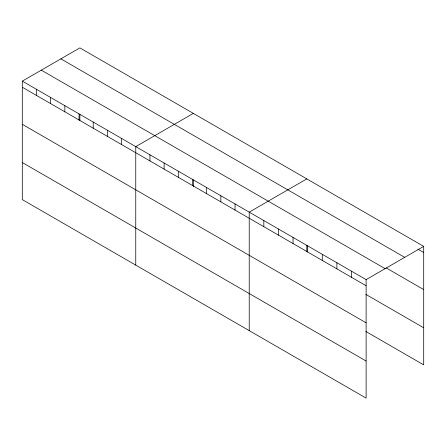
<?xml version="1.0" encoding="UTF-8"?>
<svg xmlns="http://www.w3.org/2000/svg" width="446" height="446" viewBox="0 0 446 446"><rect width="100%" height="100%" fill="white"/><g stroke="black" fill="none" stroke-linecap="round" stroke-linejoin="round"><path stroke-width="0.67" d="M22.3 81.127L366.116 279.631L366.116 398.116L22.3 199.618L22.3 81.127L79.884 47.884L423.7 246.382L423.7 364.873L365.837 331.462M193.341 113.39L135.757 146.634L135.757 265.119M306.803 178.896L249.219 212.14L249.219 330.625M366.116 279.631L423.7 246.382M417.857 249.119L423.7 252.497M60.879 58.855L404.695 257.353M386.292 267.985L423.7 289.577M41.305 70.156L385.121 268.659M22.3 87.238L366.116 285.741M365.837 294.382L423.7 327.788M22.3 124.323L366.116 322.826M22.3 162.534L366.116 361.031M351.504 271.196L351.504 277.306M336.892 262.755L336.892 268.866M322.28 254.32L322.28 260.431M307.668 245.885L307.668 251.996M306.803 245.289L306.803 251.427M293.055 237.45L293.055 243.561M278.443 229.01L278.443 235.12M263.831 220.575L263.831 226.685M235.036 203.95L235.036 210.06M220.854 195.761L220.854 201.876M206.671 187.576L206.671 193.687M193.341 179.783L193.341 186.606M192.488 179.387L192.488 185.497M178.305 171.197L178.305 177.307M164.122 163.007L164.122 169.123M149.94 154.823L149.94 160.934M121.58 138.444L121.58 144.554M107.397 130.26L107.397 136.37M93.214 122.07L93.214 128.18M79.884 114.276L79.884 120.414M79.031 113.881L79.031 119.991M64.848 105.691L64.848 111.807M50.666 97.507L50.666 103.617M36.483 89.317L36.483 95.427"/></g></svg>
